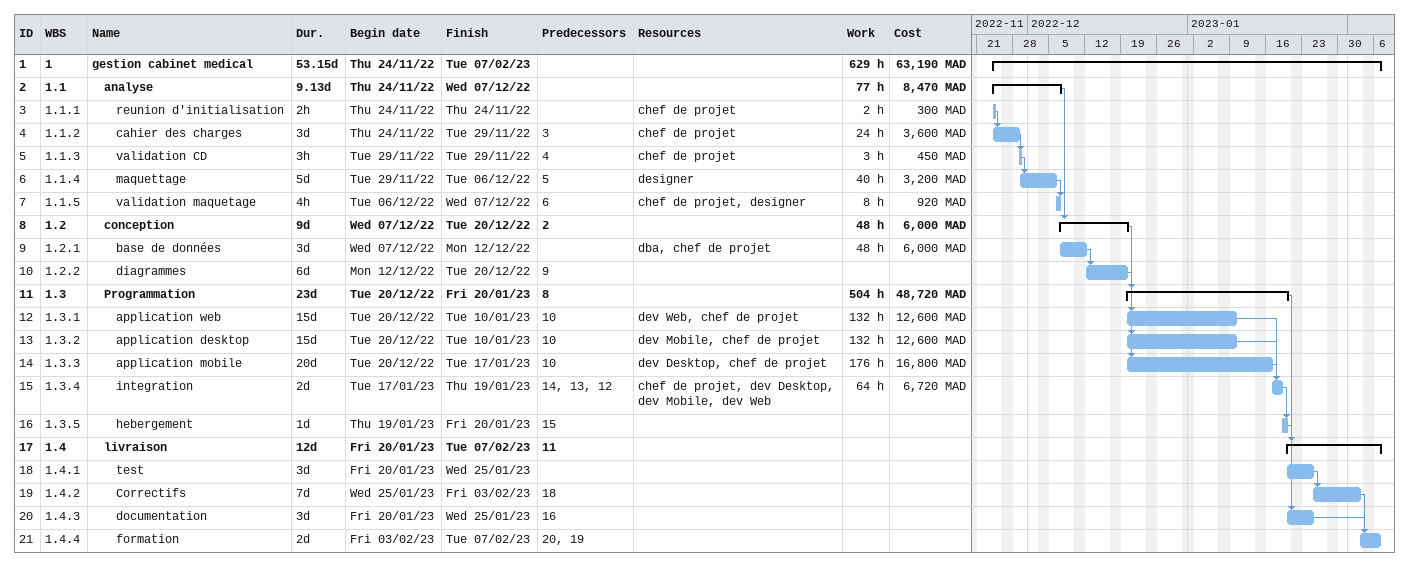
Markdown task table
| ID | WBS | Task | Duration | Start | Finish | Predecessors | Resources | Work (h) | Cost (MAD) |
|---|---|---|---|---|---|---|---|---|---|
| 1 | 1 | **gestion cabinet medical** | 53.15d | 2022-11-24 | 2023-02-07 |  |  | 629 | 63190 |
| 2 | 1.1 | **analyse** | 9.13d | 2022-11-24 | 2022-12-07 |  |  | 77 | 8470 |
| 3 | 1.1.1 | reunion d'initialisation | 2h | 2022-11-24 | 2022-11-24 |  | chef de projet | 2 | 300 |
| 4 | 1.1.2 | cahier des charges | 3d | 2022-11-24 | 2022-11-29 | 3 | chef de projet | 24 | 3600 |
| 5 | 1.1.3 | validation CD | 3h | 2022-11-29 | 2022-11-29 | 4 | chef de projet | 3 | 450 |
| 6 | 1.1.4 | maquettage | 5d | 2022-11-29 | 2022-12-06 | 5 | designer | 40 | 3200 |
| 7 | 1.1.5 | validation maquetage | 4h | 2022-12-06 | 2022-12-07 | 6 | chef de projet, designer | 8 | 920 |
| 8 | 1.2 | **conception** | 9d | 2022-12-07 | 2022-12-20 | 2 |  | 48 | 6000 |
| 9 | 1.2.1 | base de données | 3d | 2022-12-07 | 2022-12-12 |  | dba, chef de projet | 48 | 6000 |
| 10 | 1.2.2 | diagrammes | 6d | 2022-12-12 | 2022-12-20 | 9 |  |  |  |
| 11 | 1.3 | **Programmation** | 23d | 2022-12-20 | 2023-01-20 | 8 |  | 504 | 48720 |
| 12 | 1.3.1 | application web | 15d | 2022-12-20 | 2023-01-10 | 10 | dev Web, chef de projet | 132 | 12600 |
| 13 | 1.3.2 | application desktop | 15d | 2022-12-20 | 2023-01-10 | 10 | dev Mobile, chef de projet | 132 | 12600 |
| 14 | 1.3.3 | application mobile | 20d | 2022-12-20 | 2023-01-17 | 10 | dev Desktop, chef de projet | 176 | 16800 |
| 15 | 1.3.4 | integration | 2d | 2023-01-17 | 2023-01-19 | 14, 13, 12 | chef de projet, dev Desktop, dev Mobile, dev Web | 64 | 6720 |
| 16 | 1.3.5 | hebergement | 1d | 2023-01-19 | 2023-01-20 | 15 |  |  |  |
| 17 | 1.4 | **livraison** | 12d | 2023-01-20 | 2023-02-07 | 11 |  |  |  |
| 18 | 1.4.1 | test | 3d | 2023-01-20 | 2023-01-25 |  |  |  |  |
| 19 | 1.4.2 | Correctifs | 7d | 2023-01-25 | 2023-02-03 | 18 |  |  |  |
| 20 | 1.4.3 | documentation | 3d | 2023-01-20 | 2023-01-25 | 16 |  |  |  |
| 21 | 1.4.4 | formation | 2d | 2023-02-03 | 2023-02-07 | 20, 19 |  |  |  |
